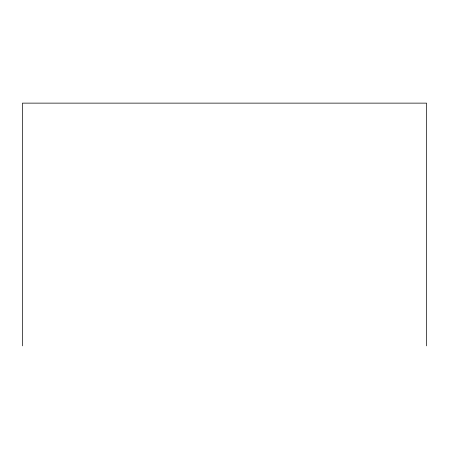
<?xml version="1.0" encoding="UTF-8"?>
<svg xmlns="http://www.w3.org/2000/svg" width="449" height="449" viewBox="0 0 449 449"><rect width="100%" height="100%" fill="white"/><g stroke="black" fill="none" stroke-linecap="round" stroke-linejoin="round"><path stroke-width="0.67" d="M426.55 345.87L426.55 103.13L22.45 103.13L22.45 345.87"/></g></svg>
